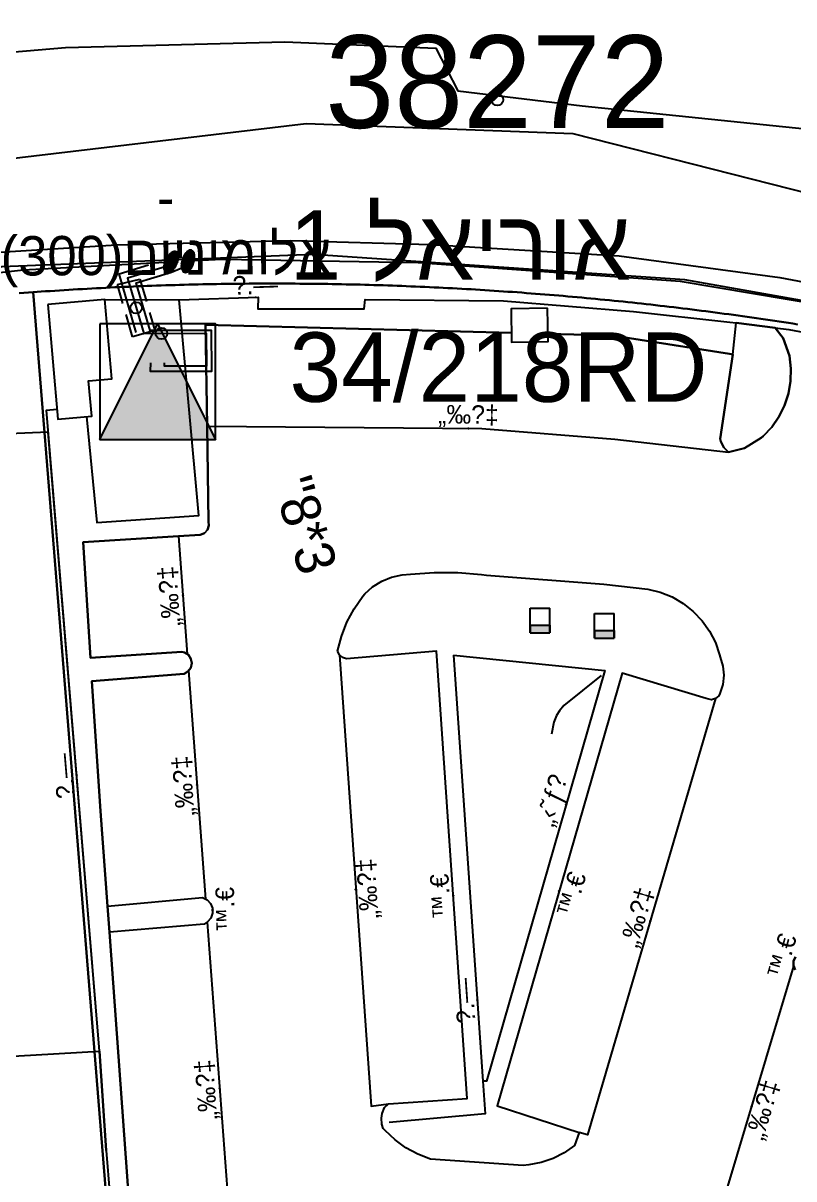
# Model space of a CAD drawing. Header units: metres. Extents: x 218299 to 220222, y 572714 to 574340.
# Drawn here: x 219373.53 to 219406.85, y 573541.39 to 573591.34 of the extents above; entities that cross this region are included whole.
import ezdxf
from ezdxf.enums import TextEntityAlignment as Align

# ---------------------------------------------------------------- set-up
doc = ezdxf.new("R2010")
doc.units = ezdxf.units.M
doc.header["$MEASUREMENT"] = 0
doc.linetypes.add('DASH15', pattern=[1.5, 1, -0.5])
for name, color, linetype in [('1601', 44, 'LANDBORDER'), ('1602', 44, 'Continuous'), ('6081', 1, 'CABLEUNDEXIST03'), ('6151', 102, 'CABLEUNDEXIST03'), ('6211', 7, 'Continuous'), ('6701', 7, 'DASH15'), ('6706', 7, 'Continuous'), ('6912', 1, 'Continuous'), ('6916', 7, 'Continuous'), ('7131', 4, 'Continuous'), ('A_POINTS', 2, 'Continuous'), ('M2207', 253, 'Continuous'), ('M2401', 7, 'Continuous'), ('M2404', 7, 'Continuous'), ('M2408', 253, 'Continuous'), ('M2412', 253, 'Continuous'), ('M2420', 253, 'Continuous'), ('M2430', 253, 'Continuous'), ('M2602', 253, 'Continuous'), ('M2605', 253, 'Continuous'), ('M2612', 253, 'Continuous'), ('M5235', 253, 'Continuous')]:
    doc.layers.add(name, color=color, linetype=linetype)
doc.styles.add('HEBTXT', font='HEBTXT')
doc.styles.add('MAVAT_HEBTXT', font='HEBTXT')
doc.linetypes.add('CABLEUNDEXIST03', pattern='A,3.5,[222,elecad.shx,S=0.01,R=0,X=0,Y=0],1.5', length=5)
doc.linetypes.add('LANDBORDER', pattern='A,6.25,[208,elecad.shx,S=0.02,R=0,X=-0.6,Y=0],12.5,[208,elecad.shx,S=0.02,R=180,X=0.6,Y=0],6.25', length=25)

# ---------------------------------------------------------------- blocks, each defined once
blk = doc.blocks.new('6912')
at = {"layer": 'A_POINTS'}
blk.add_circle((0, 0), 0.25, dxfattribs=at)
at = {"color": 0, "style": 'HEBTXT', "flags": 1}
blk.add_attdef('CODE', (-2.918, 6.399), '', height=1.7, dxfattribs=at)
at = {"color": 0, "style": 'HEBTXT'}
for tag, p in [('PATH', (0.169, 4.708)), ('HTCH', (0.169, 2.708))]:
    blk.add_attdef(tag, text='', height=1.7, dxfattribs=at).set_placement(p, align=Align.MIDDLE_CENTER)
blk = doc.blocks.new('*X33')
at = {"color": 0}
for p, q in [((-1.5, 0.06), (1.5, 0.06)), ((-1.5, 0), (1.5, 0)), ((-1.48, 0.12), (1.48, 0.12)), ((-1.45, 0.19), (1.45, 0.19)), ((-1.41, 0.25), (1.41, 0.25)), ((-1.36, 0.31), (1.36, 0.31)), ((-1.29, 0.38), (1.29, 0.38)), ((-1.21, 0.44), (1.21, 0.44)), ((-1.12, 0.5), (1.12, 0.5)), ((-0.99, 0.56), (0.99, 0.56)), ((-0.84, 0.62), (0.84, 0.62)), ((-0.61, 0.69), (0.61, 0.69)), ((-1.5, -0.06), (1.5, -0.06)), ((-1.48, -0.12), (1.48, -0.12)), ((-1.45, -0.19), (1.45, -0.19)), ((-1.41, -0.25), (1.41, -0.25)), ((-1.36, -0.31), (1.36, -0.31)), ((-1.29, -0.38), (1.29, -0.38)), ((-1.21, -0.44), (1.21, -0.44)), ((-1.12, -0.5), (1.12, -0.5)), ((-0.99, -0.56), (0.99, -0.56)), ((-0.84, -0.62), (0.84, -0.62)), ((-0.61, -0.69), (0.61, -0.69))]:
    blk.add_line(p, q, dxfattribs=at)
blk = doc.blocks.new('6706')
at = {"color": 0}
blk.add_lwpolyline([(0.5, 0, 0.174705), (0.47, 0.085, 0.104203), (0.354, 0.177, 0.064948), (0.202, 0.229, 0.051099), (0, 0.25, 0.051099), (-0.202, 0.229, 0.064948), (-0.354, 0.177, 0.104203), (-0.47, 0.085, 0.174705), (-0.5, 0, 0.174705), (-0.47, -0.085, 0.104203), (-0.354, -0.177, 0.064948), (-0.202, -0.229, 0.051099), (0, -0.25, 0.051099), (0.202, -0.229, 0.064948), (0.354, -0.177, 0.104203), (0.47, -0.085, 0.174705)], format="xyb", close=True, dxfattribs=at)
at = {"color": 0, "xscale": 0.3335, "yscale": 0.3335, "zscale": 0.3335}
blk.add_blockref('*X33', (0, 0), dxfattribs=at)
at = {"color": 0, "style": 'HEBTXT'}
for tag, p in [('MUFA_NUM', (1.76, 2.353)), ('COMMENT1', (1.76, -0.98))]:
    blk.add_attdef(tag, p, '', height=2, dxfattribs=at)
at = {"color": 0, "style": 'HEBTXT', "flags": 1}
blk.add_attdef('TYPE', (1.767, -4.279), '', height=2, dxfattribs=at)
blk = doc.blocks.new('6211')
at = {"color": 0}
blk.add_lwpolyline([(-2.5, -2.5), (0, 2.5), (2.5, -2.5)], dxfattribs=at)
blk.add_lwpolyline([(-2.5, 2.5), (-2.5, -2.5), (2.5, -2.5), (2.5, 2.5)], close=True, dxfattribs=at)
blk.add_solid([(-2.5, -2.5), (2.5, -2.5), (0, 2.5)], dxfattribs=at)
at = {"color": 0, "style": 'HEBTXT'}
for tag, p, height in [('TRN_NAME', (4.563, 3.52), 3), ('TRN_NUM', (4.563, -0.702), 3), ('POWER', (4.563, -3.519), 2), ('TYPE', (4.593, -11.253), 3)]:
    blk.add_attdef(tag, p, '', height=height, dxfattribs=at)
at = {"color": 0, "style": 'HEBTXT', "flags": 1}
blk.add_attdef('MAP_TYPE', (4.559, -7.328), '', height=3, dxfattribs=at)
blk = doc.blocks.new('1601')
at = {"layer": 'A_POINTS'}
blk.add_circle((0, 0), 0.25, dxfattribs=at)
at = {"color": 0, "style": 'HEBTXT'}
blk.add_attdef('LOT_NUM', text='', height=4, dxfattribs=at).set_placement((0, -1.217), align=Align.CENTER)
blk = doc.blocks.new('6916')
at = {"layer": 'A_POINTS'}
blk.add_circle((0, 0), 0.25, dxfattribs=at)
at = {"color": 0, "style": 'HEBTXT'}
for tag, p in [('HTCH', (0.006, 3.527)), ('PIPE', (0.049, 1.33))]:
    blk.add_attdef(tag, text='', height=1.7, dxfattribs=at).set_placement(p, align=Align.MIDDLE_CENTER)
blk = doc.blocks.new('M2404')
blk.add_circle((0, 0), 0.025)
at = {"style": 'MAVAT_HEBTXT'}
blk.add_attdef('NAME', text='', height=0.8, dxfattribs=at).set_placement((0, 1.592), align=Align.MIDDLE)
blk = doc.blocks.new('M2408')
blk.add_circle((0, 0), 0.025)
at = {"style": 'MAVAT_HEBTXT'}
blk.add_attdef('NAME', text='', height=0.8, dxfattribs=at).set_placement((0, 1.592), align=Align.MIDDLE)
blk = doc.blocks.new('M2430')
blk.add_circle((0, 0), 0.025)
at = {"style": 'MAVAT_HEBTXT'}
blk.add_attdef('NAME', text='', height=0.8, dxfattribs=at).set_placement((0, 1.25), align=Align.MIDDLE)
blk = doc.blocks.new('M2605')
blk.add_circle((0, 0), 0.025)
at = {"style": 'MAVAT_HEBTXT'}
blk.add_attdef('NAME', text='', height=0.8, dxfattribs=at).set_placement((0, 1.592), align=Align.MIDDLE)
blk = doc.blocks.new('*U89')
at = {"linetype": 'Continuous'}
for p, q in [((-0.845, 0), (-0.845, -0.663)), ((0.845, 0), (0.845, -0.663))]:
    blk.add_line(p, q, dxfattribs=at)
blk.add_solid([(-0.845, 0), (-0.845, -0.663), (0.845, -0.663)], dxfattribs=at)
at = {"linetype": 'Continuous', "extrusion": (0, 0, -1)}
blk.add_solid([(0.845, 0), (-0.845, 0), (-0.845, -0.663)], dxfattribs=at)
blk = doc.blocks.new('M5235')
for points in [[(-0.845, 1.471), (0.845, 1.471)], [(-0.845, -0.663), (-0.845, 1.471)], [(0.845, -0.663), (0.845, 1.471)], [(-0.845, 0), (0.845, 0)], [(-0.845, -0.663), (0.845, -0.663)]]:
    blk.add_lwpolyline(points)
at = {"linetype": 'Continuous'}
blk.add_blockref('*U89', (0, 0), dxfattribs=at)
at = {"style": 'MAVAT_HEBTXT', "flags": 1}
for tag, p in [('MARK', (0, 2.721)), ('HEIGHT', (0, -1.915)), ('NAME', (0, -4.483))]:
    blk.add_attdef(tag, text='', height=0.8, dxfattribs=at).set_placement(p, align=Align.MIDDLE)
blk = doc.blocks.new('111')
at = {"layer": 'M2207'}
for points in [[(219374.599, 573579.18, 584.055), (219375.031, 573574.222, 584.055), (219376.499, 573574.35, 584.055), (219376.365, 573575.886, 584.055), (219377.362, 573575.973, 584.055), (219377.064, 573579.395, 584.055), (219377.064, 573579.395, 584.055), (219374.599, 573579.18, 584.055)], [(219396.205, 573579.017, 585.48), (219394.632, 573578.998, 585.48), (219394.649, 573577.556, 584.805), (219396.222, 573577.574, 584.805), (219396.205, 573579.017, 585.48)]]:
    blk.add_polyline3d(points, close=True, dxfattribs=at)
at = {"layer": 'M2401'}
for points in [[(219350.563, 573587.035, 584.837), (219354.54, 573587.623, 584.837), (219367.814, 573589.647, 584.837), (219372.998, 573590.085, 584.837), (219375.371, 573590.285, 584.837), (219384.85, 573590.525, 584.837), (219391.374, 573590.264, 584.837), (219392.324, 573588.412, 584.837), (219397.703, 573587.759, 584.837), (219407.337, 573586.772, 584.837), (219409.567, 573588.292, 584.837), (219414.898, 573587.638, 584.837), (219421.71, 573586.022, 584.837), (219431.761, 573583.247, 584.837), (219438.29, 573581.361, 584.837), (219448.295, 573578.524, 584.837), (219454.408, 573576.694, 584.837)], [(219338.262, 573574.34, 577.894), (219345.428, 573576.651, 577.894), (219352.117, 573578.333, 577.894), (219358.362, 573579.581, 577.894), (219363.575, 573580.463, 577.894), (219370.903, 573581.339, 577.894), (219377.567, 573581.759, 577.894), (219385.074, 573581.941, 577.894), (219391.14, 573581.77, 577.894), (219399.293, 573581.277, 577.894), (219406.24, 573580.341, 577.894), (219414.836, 573578.719, 577.894), (219422.872, 573576.804, 577.894), (219432.079, 573574.154, 577.894), (219440.964, 573571.648, 577.894), (219452.166, 573568.296, 577.894)], [(219378.288, 573537.92, 581.099), (219377.261, 573552.052, 581.099), (219377.18, 573553.168, 581.099), (219376.881, 573557.285, 581.099), (219376.499, 573562.893, 581.099), (219380.491, 573563.22, 581.099), (219380.66, 573563.321, 581.099), (219380.777, 573563.481, 581.099), (219380.821, 573563.673, 581.099), (219380.786, 573563.867, 581.099), (219380.677, 573564.032, 581.099), (219380.513, 573564.14, 581.099), (219380.393, 573564.172, 581.099), (219376.446, 573563.909, 581.099), (219376.122, 573568.904, 581.099), (219380.25, 573569.164, 581.099), (219381.192, 573569.223, 581.099), (219381.367, 573569.3, 581.099), (219381.496, 573569.441, 581.099), (219381.556, 573569.622, 581.099), (219381.544, 573569.793, 581.099), (219381.482, 573573.924, 581.099), (219381.416, 573578.304, 581.099), (219394.644, 573577.958, 581.099)], [(219396.217, 573577.917, 582.488), (219399.003, 573577.845, 582.488), (219404.064, 573577.047, 582.488), (219404.209, 573577.018, 582.488), (219403.656, 573573.379, 582.488), (219403.691, 573573.255, 582.488), (219403.824, 573573.003, 582.488), (219404.021, 573572.797, 582.488), (219404.718, 573572.963, 582.488), (219405.44, 573573.414, 582.488), (219405.519, 573573.486, 582.488), (219405.889, 573573.883, 582.488), (219406.199, 573574.33, 582.488), (219406.441, 573574.818, 582.488), (219406.61, 573575.335, 582.488), (219406.703, 573575.871, 582.488), (219406.717, 573576.415, 582.488), (219406.653, 573576.954, 582.488), (219406.39, 573577.73, 582.488), (219406.036, 573578.177, 582.488), (219404.354, 573578.39, 582.488)], [(219387.127, 573564.195, 582.073), (219387.291, 573564.834, 582.073), (219387.53, 573565.449, 582.073), (219387.842, 573566.031, 582.073), (219388.223, 573566.572, 582.073), (219388.3, 573566.667, 582.073), (219388.642, 573566.977, 582.073), (219389.033, 573567.224, 582.073), (219389.46, 573567.401, 582.073), (219389.912, 573567.501, 582.073), (219390.279, 573567.525, 582.073), (219391.301, 573567.595, 582.073), (219392.327, 573567.589, 582.073), (219393.35, 573567.506, 582.073), (219393.558, 573567.48, 582.073), (219398.637, 573567.09, 582.073), (219400.535, 573566.88, 582.073), (219401.073, 573566.747, 582.073), (219401.587, 573566.538, 582.073), (219402.067, 573566.259, 582.073), (219402.502, 573565.914, 582.073), (219402.885, 573565.512, 582.073), (219403.206, 573565.059, 582.073), (219403.459, 573564.567, 582.073), (219403.639, 573564.044, 582.073), (219403.666, 573563.939, 582.073), (219403.78, 573563.554, 582.073), (219403.817, 573563.154, 582.073), (219403.773, 573562.755, 582.073), (219403.651, 573562.373, 582.073), (219403.598, 573562.26, 582.073), (219403.461, 573562.144, 582.073), (219403.288, 573562.098, 582.073), (219403.112, 573562.13, 582.073), (219403.064, 573562.155, 582.073), (219399.42, 573563.249, 582.073), (219394.017, 573544.545, 582.073), (219397.564, 573543.395, 582.073), (219397.367, 573542.831, 582.073), (219396.926, 573542.515, 582.073), (219396.443, 573542.266, 582.073), (219395.929, 573542.09, 582.073), (219395.395, 573541.99, 582.073), (219395.147, 573541.97, 582.073), (219391.145, 573542.242, 582.073), (219390.598, 573542.45, 582.073), (219390.082, 573542.729, 582.073), (219389.608, 573543.075, 582.073), (219389.184, 573543.481, 582.073), (219389.103, 573543.572, 582.073), (219389.045, 573543.757, 582.073), (219389.023, 573544.016, 582.073), (219389.057, 573544.218, 582.073), (219389.147, 573544.474, 582.073), (219389.333, 573544.629, 582.073), (219392.728, 573544.868, 582.073), (219391.399, 573564.199, 582.073), (219387.513, 573563.87, 582.073), (219387.339, 573563.916, 582.073), (219387.202, 573564.032, 582.073), (219387.127, 573564.195, 582.073)], [(219406.908, 573550.421, 582.624), (219406.831, 573550.604, 582.624), (219406.833, 573550.803, 582.624), (219406.912, 573550.985, 582.624)], [(219377.18, 573553.168, 581.715), (219381.285, 573553.546, 581.715), (219381.482, 573553.45, 581.715), (219381.632, 573553.29, 581.715), (219381.716, 573553.087, 581.715), (219381.721, 573552.868, 581.715), (219381.649, 573552.661, 581.715), (219381.508, 573552.493, 581.715), (219381.352, 573552.401, 581.715), (219377.261, 573552.052, 581.715)]]:
    blk.add_polyline3d(points, dxfattribs=at)
at = {"layer": 'M2404'}
for points in [[(219350.563, 573587.035, 584.613), (219354.54, 573587.623, 584.613), (219367.814, 573589.647, 584.613), (219372.998, 573590.085, 584.613), (219375.371, 573590.285, 584.613), (219384.85, 573590.525, 584.613), (219391.374, 573590.264, 584.613), (219392.324, 573588.412, 584.613), (219397.703, 573587.759, 584.613), (219407.337, 573586.772, 584.613), (219409.567, 573588.292, 584.613), (219414.898, 573587.638, 584.613), (219421.71, 573586.022, 584.613), (219431.761, 573583.247, 584.613), (219438.29, 573581.361, 584.613), (219448.295, 573578.524, 584.613), (219454.408, 573576.694, 584.613)], [(219338.262, 573574.34, 577.894), (219345.428, 573576.651, 577.894), (219352.117, 573578.333, 577.894), (219358.362, 573579.581, 577.894), (219363.575, 573580.463, 577.894), (219370.903, 573581.339, 577.894), (219377.567, 573581.759, 577.894), (219385.074, 573581.941, 577.894), (219391.14, 573581.77, 577.894), (219399.293, 573581.277, 577.894), (219406.24, 573580.341, 577.894), (219414.836, 573578.719, 577.894), (219422.872, 573576.804, 577.894), (219432.079, 573574.154, 577.894), (219440.964, 573571.648, 577.894), (219452.166, 573568.296, 577.894)], [(219394.644, 573577.958, 581.099), (219381.416, 573578.304, 581.099), (219381.482, 573573.924, 581.099), (219381.544, 573569.793, 581.099), (219381.556, 573569.622, 581.099), (219381.496, 573569.441, 581.099), (219381.367, 573569.3, 581.099), (219381.192, 573569.223, 581.099), (219380.25, 573569.164, 581.099), (219376.122, 573568.904, 581.099), (219376.446, 573563.909, 581.099), (219380.393, 573564.172, 581.099), (219380.513, 573564.14, 581.099), (219380.677, 573564.032, 581.099), (219380.786, 573563.867, 581.099), (219380.821, 573563.673, 581.099), (219380.777, 573563.481, 581.099), (219380.66, 573563.321, 581.099), (219380.491, 573563.22, 581.099), (219376.499, 573562.893, 581.099), (219376.881, 573557.285, 581.099), (219377.18, 573553.168, 581.099), (219377.261, 573552.052, 581.099), (219378.288, 573537.92, 581.099)], [(219404.354, 573578.39, 582.421), (219406.036, 573578.177, 582.421), (219406.39, 573577.73, 582.421), (219406.653, 573576.954, 582.421), (219406.717, 573576.415, 582.421), (219406.703, 573575.871, 582.421), (219406.61, 573575.335, 582.421), (219406.441, 573574.818, 582.421), (219406.199, 573574.33, 582.421), (219405.889, 573573.883, 582.421), (219405.519, 573573.486, 582.421), (219405.44, 573573.414, 582.421), (219404.718, 573572.963, 582.421), (219404.021, 573572.797, 582.421), (219403.824, 573573.003, 582.421), (219403.691, 573573.255, 582.421), (219403.656, 573573.379, 582.421), (219404.209, 573577.018, 582.421), (219404.064, 573577.047, 582.421), (219399.003, 573577.845, 582.421), (219396.217, 573577.917, 582.421)], [(219387.127, 573564.195, 582.073), (219387.291, 573564.834, 582.073), (219387.53, 573565.449, 582.073), (219387.842, 573566.031, 582.073), (219388.223, 573566.572, 582.073), (219388.3, 573566.667, 582.073), (219388.642, 573566.977, 582.073), (219389.033, 573567.224, 582.073), (219389.46, 573567.401, 582.073), (219389.912, 573567.501, 582.073), (219390.279, 573567.525, 582.073), (219391.301, 573567.595, 582.073), (219392.327, 573567.589, 582.073), (219393.35, 573567.506, 582.073), (219393.558, 573567.48, 582.073), (219398.637, 573567.09, 582.073), (219400.535, 573566.88, 582.073), (219401.073, 573566.747, 582.073), (219401.587, 573566.538, 582.073), (219402.067, 573566.259, 582.073), (219402.502, 573565.914, 582.073), (219402.885, 573565.512, 582.073), (219403.206, 573565.059, 582.073), (219403.459, 573564.567, 582.073), (219403.639, 573564.044, 582.073), (219403.666, 573563.939, 582.073), (219403.78, 573563.554, 582.073), (219403.817, 573563.154, 582.073), (219403.773, 573562.755, 582.073), (219403.651, 573562.373, 582.073), (219403.598, 573562.26, 582.073), (219403.461, 573562.144, 582.073), (219403.288, 573562.098, 582.073), (219403.112, 573562.13, 582.073), (219403.064, 573562.155, 582.073), (219399.42, 573563.249, 582.073), (219394.017, 573544.545, 582.073), (219397.564, 573543.395, 582.073), (219397.367, 573542.831, 582.073), (219396.926, 573542.515, 582.073), (219396.443, 573542.266, 582.073), (219395.929, 573542.09, 582.073), (219395.395, 573541.99, 582.073), (219395.147, 573541.97, 582.073), (219391.145, 573542.242, 582.073), (219390.598, 573542.45, 582.073), (219390.082, 573542.729, 582.073), (219389.608, 573543.075, 582.073), (219389.184, 573543.481, 582.073), (219389.103, 573543.572, 582.073), (219389.045, 573543.757, 582.073), (219389.023, 573544.016, 582.073), (219389.057, 573544.218, 582.073), (219389.147, 573544.474, 582.073), (219389.333, 573544.629, 582.073), (219392.728, 573544.868, 582.073), (219391.399, 573564.199, 582.073), (219387.513, 573563.87, 582.073), (219387.339, 573563.916, 582.073), (219387.202, 573564.032, 582.073), (219387.127, 573564.195, 582.073)], [(219406.912, 573550.985, 582.677), (219406.833, 573550.803, 582.677), (219406.831, 573550.604, 582.677), (219406.908, 573550.421, 582.677)], [(219377.18, 573553.168, 581.715), (219381.285, 573553.546, 581.715), (219381.482, 573553.45, 581.715), (219381.632, 573553.29, 581.715), (219381.716, 573553.087, 581.715), (219381.721, 573552.868, 581.715), (219381.649, 573552.661, 581.715), (219381.508, 573552.493, 581.715), (219381.352, 573552.401, 581.715), (219377.261, 573552.052, 581.715)]]:
    blk.add_polyline3d(points, dxfattribs=at)
at = {"layer": 'M2408'}
for points in [[(219377.064, 573579.395, 580.892), (219380.285, 573579.377, 580.892)], [(219404.209, 573577.018, 582.82), (219404.354, 573578.39, 582.82)], [(219406.036, 573578.177, 582.488), (219406.635, 573578.101, 582.488)], [(219392.13, 573564.029, 582.41), (219398.671, 573563.356, 582.41), (219393.559, 573545.617, 582.41), (219393.411, 573545.604, 582.41)]]:
    blk.add_polyline3d(points, dxfattribs=at)
at = {"layer": 'M2412'}
for points in [[(219376.837, 573546.907, 576.692), (219376.837, 573546.907, 576.692), (219374.615, 573573.655, 580.742), (219369.208, 573573.427, 580.742), (219371.346, 573546.595, 576.692)], [(219376.837, 573546.907, 576.692), (219377.117, 573542.612, 576.042), (219377.601, 573536.825, 574.532), (219372.205, 573536.306, 574.532), (219371.346, 573546.595, 576.692)]]:
    blk.add_polyline3d(points, close=True, dxfattribs=at)
at = {"layer": 'M2420'}
blk.add_lwpolyline([(219256.282, 573513.496), (219264.741, 573523.605), (219278.592, 573542.69), (219304.626, 573564.537), (219307.303, 573565.788), (219310.365, 573566.926), (219340.344, 573578.732), (219372.543, 573585.435), (219385.773, 573586.995), (219397.288, 573586.576), (219420.416, 573580.689), (219424.135, 573580.21), (219472.141, 573566.566)], dxfattribs=at)
at = {"layer": 'M2420', "linetype": 'Continuous', "lineweight": -3}
blk.add_lwpolyline([(219256.282, 573513.496), (219264.741, 573523.605), (219278.592, 573542.69), (219304.626, 573564.537), (219307.303, 573565.788), (219310.365, 573566.926), (219340.344, 573578.732), (219372.543, 573585.435), (219385.773, 573586.995), (219397.288, 573586.576), (219420.416, 573580.689), (219424.135, 573580.21), (219472.141, 573566.566)], dxfattribs=at)
at = {"layer": 'M2430'}
for points in [[(219381.482, 573573.924, 582.288), (219393.366, 573573.818, 582.513), (219399.112, 573573.358, 582.738), (219404.021, 573572.797, 582.738), (219404.021, 573572.797, 582.738)], [(219380.25, 573569.164, 582.138), (219380.631, 573564.063, 581.948)], [(219387.202, 573564.032, 581.988), (219388.572, 573544.525, 581.313), (219389.333, 573544.629, 581.313)], [(219380.683, 573563.353, 581.922), (219381.42, 573553.48, 581.555)], [(219403.461, 573562.144, 582.513), (219397.922, 573543.288, 581.838), (219397.564, 573543.395, 581.838)], [(219381.494, 573552.485, 581.518), (219382.568, 573538.083, 580.983)], [(219406.838, 573550.587, 582.154), (219403.2, 573538.461, 581.773)]]:
    blk.add_polyline3d(points, dxfattribs=at)
at = {"layer": 'M2602'}
blk.add_polyline3d([(219398.517, 573563.139, 582.765), (219396.912, 573561.852, 582.675), (219396.714, 573561.623, 582.675), (219396.586, 573561.414, 582.675), (219396.467, 573561.12, 582.675), (219396.377, 573560.615, 582.675)], dxfattribs=at)
at = {"layer": 'M2605'}
for points in [[(219376.28, 573574.331, 582.231), (219376.72, 573569.753, 582.231), (219381.123, 573570.065, 582.287), (219380.285, 573579.377, 582.587), (219380.285, 573579.377, 582.587), (219383.697, 573579.491, 582.587), (219383.683, 573578.994, 582.587), (219388.277, 573578.997, 582.587), (219388.325, 573579.389, 582.587), (219394.295, 573579.332, 582.737), (219399.923, 573578.871, 582.737), (219404.078, 573578.42, 582.737), (219404.354, 573578.39, 582.737), (219404.354, 573578.39, 582.737)], [(219377.117, 573542.612, 581.012), (219376.837, 573546.907, 581.173), (219374.538, 573574.607, 582.212), (219374.993, 573574.651, 582.217)], [(219392.13, 573564.029, 582.41), (219393.411, 573545.604, 581.853), (219393.509, 573544.196, 581.81), (219389.359, 573543.824, 581.36)], [(219377.117, 573542.612, 581.012), (219377.117, 573542.612, 581.012), (219377.601, 573536.825, 581.012), (219377.601, 573536.825, 581.012), (219377.601, 573536.825, 581.012), (219377.619, 573536.826, 581.012), (219384.641, 573537.223, 581.012)]]:
    blk.add_polyline3d(points, dxfattribs=at)
at = {"layer": 'M2612'}
blk.add_polyline3d([(219406.635, 573578.101, 583.86), (219406.635, 573578.101, 583.86), (219416.167, 573576.306, 584.235), (219416.167, 573576.306, 584.235)], dxfattribs=at)
at = {"layer": 'M2404'}
ref = blk.add_blockref('M2404', (219392.126, 573553.626), dxfattribs=dict(at, xscale=0.5, yscale=0.5, zscale=0.5))
ref.add_attrib('NAME', '™.€', dxfattribs={"layer": '0', "height": 0.8, "rotation": 93.9325, "style": 'MAVAT_HEBTXT'}).set_placement((219391.577, 573553.589), align=Align.MIDDLE)
ref = blk.add_blockref('M2404', (219396.698, 573553.825), dxfattribs=dict(at, xscale=0.5, yscale=0.5, zscale=0.5, rotation=7.145697433669678))
ref.add_attrib('NAME', '™.€', dxfattribs={"layer": '0', "height": 0.8, "rotation": 73.7209, "style": 'MAVAT_HEBTXT'}).set_placement((219397.226, 573553.671), align=Align.MIDDLE)
ref = blk.add_blockref('M2404', (219381.718, 573553.005), dxfattribs=dict(at, xscale=0.5, yscale=0.5, zscale=0.5))
ref.add_attrib('NAME', '™.€', dxfattribs={"layer": '0', "height": 0.8, "rotation": 91.5475, "style": 'MAVAT_HEBTXT'}).set_placement((219382.268, 573553.02), align=Align.MIDDLE)
ref = blk.add_blockref('M2404', (219406.851, 573550.846), dxfattribs=dict(at, xscale=0.5, yscale=0.5, zscale=0.5, rotation=7.145697433669678))
ref.add_attrib('NAME', '™.€', dxfattribs={"layer": '0', "height": 0.8, "rotation": 73.7209, "style": 'MAVAT_HEBTXT'}).set_placement((219406.323, 573551), align=Align.MIDDLE)
at = {"layer": 'M2408'}
ref = blk.add_blockref('M2408', (219397.005, 573557.574), dxfattribs=dict(at, xscale=0.5, yscale=0.5, zscale=0.5))
ref.add_attrib('NAME', '„‹˜ƒ\x8e', dxfattribs={"layer": '0', "height": 0.8, "rotation": 73.9246, "style": 'MAVAT_HEBTXT'}).set_placement((219396.477, 573557.727), align=Align.MIDDLE)
at = {"layer": 'M2430'}
ref = blk.add_blockref('M2430', (219392.778, 573573.823), dxfattribs=dict(at, xscale=0.5, yscale=0.5, zscale=0.5))
ref.add_attrib('NAME', '„‰\x90‡', dxfattribs={"layer": '0', "height": 0.8, "rotation": 359.489, "style": 'MAVAT_HEBTXT'}).set_placement((219392.783, 573574.373), align=Align.MIDDLE)
ref = blk.add_blockref('M2430', (219380.44, 573566.613), dxfattribs=dict(at, xscale=0.5, yscale=0.5, zscale=0.5))
ref.add_attrib('NAME', '„‰\x90‡', dxfattribs={"layer": '0', "height": 0.8, "rotation": 94.2658, "style": 'MAVAT_HEBTXT'}).set_placement((219379.892, 573566.572), align=Align.MIDDLE)
ref = blk.add_blockref('M2430', (219381.052, 573558.416), dxfattribs=dict(at, xscale=0.5, yscale=0.5, zscale=0.5))
ref.add_attrib('NAME', '„‰\x90‡', dxfattribs={"layer": '0', "height": 0.8, "rotation": 94.2658, "style": 'MAVAT_HEBTXT'}).set_placement((219380.503, 573558.375), align=Align.MIDDLE)
ref = blk.add_blockref('M2430', (219387.914, 573553.895), dxfattribs=dict(at, xscale=0.5, yscale=0.5, zscale=0.5))
ref.add_attrib('NAME', '„‰\x90‡', dxfattribs={"layer": '0', "height": 0.8, "rotation": 94.0163, "style": 'MAVAT_HEBTXT'}).set_placement((219388.462, 573553.934), align=Align.MIDDLE)
ref = blk.add_blockref('M2430', (219400.639, 573552.536), dxfattribs=dict(at, xscale=0.5, yscale=0.5, zscale=0.5))
ref.add_attrib('NAME', '„‰\x90‡', dxfattribs={"layer": '0', "height": 0.8, "rotation": 73.6292, "style": 'MAVAT_HEBTXT'}).set_placement((219400.111, 573552.691), align=Align.MIDDLE)
ref = blk.add_blockref('M2430', (219382.031, 573545.284), dxfattribs=dict(at, xscale=0.5, yscale=0.5, zscale=0.5))
ref.add_attrib('NAME', '„‰\x90‡', dxfattribs={"layer": '0', "height": 0.8, "rotation": 94.2658, "style": 'MAVAT_HEBTXT'}).set_placement((219381.483, 573545.243), align=Align.MIDDLE)
ref = blk.add_blockref('M2430', (219405.019, 573544.524), dxfattribs=dict(at, xscale=0.5, yscale=0.5, zscale=0.5))
ref.add_attrib('NAME', '„‰\x90‡', dxfattribs={"layer": '0', "height": 0.8, "rotation": 73.297, "style": 'MAVAT_HEBTXT'}).set_placement((219405.546, 573544.366), align=Align.MIDDLE)
at = {"layer": 'M2605'}
ref = blk.add_blockref('M2605', (219383.587, 573579.487), dxfattribs=dict(at, xscale=0.5, yscale=0.5, zscale=0.5))
ref.add_attrib('NAME', '\x9a.—', dxfattribs={"layer": '0', "height": 0.8, "rotation": 1.9108, "style": 'MAVAT_HEBTXT'}).set_placement((219383.569, 573580.037), align=Align.MIDDLE)
ref = blk.add_blockref('M2605', (219375.847, 573558.84), dxfattribs=dict(at, xscale=0.5, yscale=0.5, zscale=0.5))
ref.add_attrib('NAME', '\x9a.—', dxfattribs={"layer": '0', "height": 0.8, "rotation": 94.7445, "style": 'MAVAT_HEBTXT'}).set_placement((219375.299, 573558.795), align=Align.MIDDLE)
ref = blk.add_blockref('M2605', (219393.167, 573549.116), dxfattribs=dict(at, xscale=0.5, yscale=0.5, zscale=0.5))
ref.add_attrib('NAME', '\x9a.—', dxfattribs={"layer": '0', "height": 0.8, "rotation": 93.9785, "style": 'MAVAT_HEBTXT'}).set_placement((219392.618, 573549.078), align=Align.MIDDLE)
at = {"layer": 'M5235', "xscale": 0.5, "yscale": 0.5, "zscale": 0.5}
for p in [(219395.874, 573565.314, 582.599), (219398.653, 573565.092, 582.674)]:
    blk.add_blockref('M5235', p, dxfattribs=at)

msp = doc.modelspace()

# ---------------------------------------------------------------- linework, layer by layer
at = {"layer": '1602'}
for points in [[(219407.0072, 573578.3203), (219406.8096, 573578.3511), (219406.6119, 573578.3817), (219406.4142, 573578.412), (219406.2165, 573578.4421), (219406.0187, 573578.4718), (219405.8209, 573578.5013), (219405.6231, 573578.5306), (219405.4252, 573578.5595), (219405.2272, 573578.5882), (219405.0293, 573578.6166), (219404.8312, 573578.6447), (219404.6332, 573578.6726), (219404.4351, 573578.7002), (219404.237, 573578.7275), (219404.0388, 573578.7546), (219403.8406, 573578.7814), (219403.6424, 573578.8079), (219403.4441, 573578.8341), (219403.2458, 573578.8601), (219403.0475, 573578.8858), (219402.8491, 573578.9112), (219402.6507, 573578.9364), (219402.4522, 573578.9613), (219402.2538, 573578.9859), (219402.0552, 573579.0102), (219401.8567, 573579.0343), (219401.6581, 573579.0581), (219401.4595, 573579.0816), (219401.2609, 573579.1049), (219401.0622, 573579.1279), (219400.8635, 573579.1506), (219400.6647, 573579.173), (219400.466, 573579.1952), (219400.2672, 573579.2171), (219400.0683, 573579.2387), (219399.8695, 573579.26), (219399.6706, 573579.2811), (219399.4717, 573579.3019), (219399.2727, 573579.3224), (219399.0738, 573579.3427), (219398.8748, 573579.3627), (219398.6757, 573579.3824), (219398.4767, 573579.4018), (219398.2776, 573579.421), (219398.0785, 573579.4399), (219397.8794, 573579.4585), (219397.6802, 573579.4768), (219397.481, 573579.4949), (219397.2818, 573579.5127), (219397.0826, 573579.5302), (219396.8833, 573579.5475), (219396.6841, 573579.5645), (219396.4848, 573579.5812), (219396.2854, 573579.5976), (219396.0861, 573579.6138), (219395.8867, 573579.6297), (219395.6873, 573579.6453), (219395.4879, 573579.6606), (219395.2885, 573579.6757), (219395.0891, 573579.6905), (219394.8896, 573579.705), (219394.6901, 573579.7193), (219394.4906, 573579.7333), (219394.291, 573579.747), (219394.0915, 573579.7604), (219393.8919, 573579.7736), (219393.6923, 573579.7864), (219393.4927, 573579.7991), (219393.2931, 573579.8114), (219393.0935, 573579.8235), (219392.8938, 573579.8352), (219392.6942, 573579.8468), (219392.4945, 573579.858), (219392.2948, 573579.869), (219392.0951, 573579.8797), (219391.8953, 573579.8901), (219391.6956, 573579.9003), (219391.4958, 573579.9101), (219391.2961, 573579.9197), (219391.0963, 573579.9291), (219390.8965, 573579.9381), (219390.6967, 573579.9469), (219390.4969, 573579.9554), (219390.297, 573579.9636), (219390.0972, 573579.9716), (219389.8974, 573579.9793), (219389.6975, 573579.9867), (219389.4976, 573579.9938), (219389.2977, 573580.0007), (219389.0978, 573580.0073), (219388.8979, 573580.0136), (219388.698, 573580.0196), (219388.4981, 573580.0254), (219388.2982, 573580.0309), (219388.0983, 573580.0361), (219387.8983, 573580.0411), (219387.6984, 573580.0458), (219387.4984, 573580.0502), (219387.2985, 573580.0543), (219387.0985, 573580.0581), (219386.8985, 573580.0617), (219386.6986, 573580.065), (219386.4986, 573580.0681), (219386.2986, 573580.0708), (219386.0986, 573580.0733), (219385.8986, 573580.0755), (219385.6986, 573580.0774), (219385.4986, 573580.0791), (219385.2987, 573580.0805), (219385.0987, 573580.0816), (219384.8987, 573580.0824), (219384.6987, 573580.083), (219384.4987, 573580.0833), (219384.2987, 573580.0833), (219384.0987, 573580.083), (219383.8987, 573580.0825), (219383.6987, 573580.0817), (219383.4987, 573580.0806), (219383.2987, 573580.0793), (219383.0987, 573580.0777), (219382.8987, 573580.0758), (219382.6987, 573580.0736), (219382.4987, 573580.0711), (219382.2987, 573580.0684), (219382.0988, 573580.0654), (219381.8988, 573580.0621), (219381.6988, 573580.0586), (219381.4988, 573580.0548), (219381.2989, 573580.0507), (219381.0989, 573580.0463), (219380.899, 573580.0417), (219380.6991, 573580.0368), (219380.4991, 573580.0316), (219380.2992, 573580.0261), (219380.0993, 573580.0204), (219379.8994, 573580.0144), (219379.6995, 573580.0081), (219379.4996, 573580.0015), (219379.2997, 573579.9947), (219379.0998, 573579.9876), (219378.9, 573579.9802), (219378.7001, 573579.9726), (219378.5003, 573579.9646), (219378.3004, 573579.9564), (219378.1006, 573579.948), (219377.9008, 573579.9392), (219377.701, 573579.9302), (219377.5012, 573579.9209), (219377.3014, 573579.9113), (219377.1017, 573579.9015), (219376.9019, 573579.8914), (219376.7022, 573579.881), (219376.5025, 573579.8703), (219376.3028, 573579.8594), (219376.1031, 573579.8482), (219375.9034, 573579.8367), (219375.7038, 573579.8249), (219375.5041, 573579.8129), (219375.3045, 573579.8006), (219375.1049, 573579.788), (219374.9053, 573579.7752), (219374.7058, 573579.762), (219374.5062, 573579.7486), (219374.3067, 573579.735), (219373.966, 573579.711), (219373.7665, 573579.6966), (219373.5671, 573579.6818), (219373.3676, 573579.6669)], [(219377.435, 573536.716), (219373.966, 573579.711), (219374.3067, 573579.735), (219374.5062, 573579.7486), (219374.7058, 573579.762), (219374.9053, 573579.7752), (219375.1049, 573579.788), (219375.3045, 573579.8006), (219375.5041, 573579.8129), (219375.7038, 573579.8249), (219375.9034, 573579.8367), (219376.1031, 573579.8482), (219376.3028, 573579.8594), (219376.5025, 573579.8703), (219376.7022, 573579.881), (219376.9019, 573579.8914), (219377.1017, 573579.9015), (219377.3014, 573579.9113), (219377.5012, 573579.9209), (219377.701, 573579.9302), (219377.9008, 573579.9392), (219378.1006, 573579.948), (219378.3004, 573579.9564), (219378.5003, 573579.9646), (219378.7001, 573579.9726), (219378.9, 573579.9802), (219379.0998, 573579.9876), (219379.2997, 573579.9947), (219379.4996, 573580.0015), (219379.6995, 573580.0081), (219379.8994, 573580.0144), (219380.0993, 573580.0204), (219380.2992, 573580.0261), (219380.4991, 573580.0316), (219380.6991, 573580.0368), (219380.899, 573580.0417), (219381.0989, 573580.0463), (219381.2989, 573580.0507), (219381.4988, 573580.0548), (219381.6988, 573580.0586), (219381.8988, 573580.0621), (219382.0988, 573580.0654), (219382.2987, 573580.0684), (219382.4987, 573580.0711), (219382.6987, 573580.0736), (219382.8987, 573580.0758), (219383.0987, 573580.0777), (219383.2987, 573580.0793), (219383.4987, 573580.0806), (219383.6987, 573580.0817), (219383.8987, 573580.0825), (219384.0987, 573580.083), (219384.2987, 573580.0833), (219384.4987, 573580.0833), (219384.6987, 573580.083), (219384.8987, 573580.0824), (219385.0987, 573580.0816), (219385.2987, 573580.0805), (219385.4986, 573580.0791), (219385.6986, 573580.0774), (219385.8986, 573580.0755), (219386.0986, 573580.0733), (219386.2986, 573580.0708), (219386.4986, 573580.0681), (219386.6986, 573580.065), (219386.8985, 573580.0617), (219387.0985, 573580.0581), (219387.2985, 573580.0543), (219387.4984, 573580.0502), (219387.6984, 573580.0458), (219387.8983, 573580.0411), (219388.0983, 573580.0361), (219388.2982, 573580.0309), (219388.4981, 573580.0254), (219388.698, 573580.0196), (219388.8979, 573580.0136), (219389.0978, 573580.0073), (219389.2977, 573580.0007), (219389.4976, 573579.9938), (219389.6975, 573579.9867), (219389.8974, 573579.9793), (219390.0972, 573579.9716), (219390.297, 573579.9636), (219390.4969, 573579.9554), (219390.6967, 573579.9469), (219390.8965, 573579.9381), (219391.0963, 573579.9291), (219391.2961, 573579.9197), (219391.4958, 573579.9101), (219391.6956, 573579.9003), (219391.8953, 573579.8901), (219392.0951, 573579.8797), (219392.2948, 573579.869), (219392.4945, 573579.858), (219392.6942, 573579.8468), (219392.8938, 573579.8352), (219393.0935, 573579.8235), (219393.2931, 573579.8114), (219393.4927, 573579.7991), (219393.6923, 573579.7864), (219393.8919, 573579.7736), (219394.0915, 573579.7604), (219394.291, 573579.747), (219394.4906, 573579.7333), (219394.6901, 573579.7193), (219394.8896, 573579.705), (219395.0891, 573579.6905), (219395.2885, 573579.6757), (219395.4879, 573579.6606), (219395.6873, 573579.6453), (219395.8867, 573579.6297), (219396.0861, 573579.6138), (219396.2854, 573579.5976), (219396.4848, 573579.5812), (219396.6841, 573579.5645), (219396.8833, 573579.5475), (219397.0826, 573579.5302), (219397.2818, 573579.5127), (219397.481, 573579.4949), (219397.6802, 573579.4768), (219397.8794, 573579.4585), (219398.0785, 573579.4399), (219398.2776, 573579.421), (219398.4767, 573579.4018), (219398.6757, 573579.3824), (219398.8748, 573579.3627), (219399.0738, 573579.3427), (219399.2727, 573579.3224), (219399.4717, 573579.3019), (219399.6706, 573579.2811), (219399.8695, 573579.26), (219400.0683, 573579.2387), (219400.2672, 573579.2171), (219400.466, 573579.1952), (219400.6647, 573579.173), (219400.8635, 573579.1506), (219401.0622, 573579.1279), (219401.2609, 573579.1049), (219401.4595, 573579.0816), (219401.6581, 573579.0581), (219401.8567, 573579.0343), (219402.0552, 573579.0102), (219402.2538, 573578.9859), (219402.4522, 573578.9613), (219402.6507, 573578.9364), (219402.8491, 573578.9112), (219403.0475, 573578.8858), (219403.2458, 573578.8601), (219403.4441, 573578.8341), (219403.6424, 573578.8079), (219403.8406, 573578.7814), (219404.0388, 573578.7546), (219404.237, 573578.7275), (219404.4351, 573578.7002), (219404.6332, 573578.6726), (219404.8312, 573578.6447), (219405.0293, 573578.6166), (219405.2272, 573578.5882), (219405.4252, 573578.5595), (219405.6231, 573578.5306), (219405.8209, 573578.5013), (219406.0187, 573578.4718), (219406.2165, 573578.4421), (219406.4142, 573578.412), (219406.6119, 573578.3817), (219406.8096, 573578.3511), (219407.0072, 573578.3203)], [(219373.3676, 573579.6669), (219373.5671, 573579.6818), (219373.7665, 573579.6966), (219373.966, 573579.711), (219377.435, 573536.716)]]:
    msp.add_lwpolyline(points, dxfattribs=at)
at = {"layer": '6081'}
for points in [[(219379.9335, 573581.0101), (219373.55, 573580.66), (219369.54, 573580.22), (219369.55, 573580.54), (219369.36, 573590.67), (219370.03, 573591.88), (219370.96, 573592.9), (219371.45, 573593.42), (219372, 573593.93), (219375.23, 573594.2), (219376.25, 573594.39), (219376.39, 573595.3), (219380.3036, 573596.2121)], [(219379.9335, 573581.0101), (219379.865, 573580.867), (219379.524, 573580.7625), (219378.05, 573580.311), (219378.7445, 573577.9228), (219381.4405, 573577.9364), (219381.4586, 573576.5134), (219379.6448, 573576.5159), (219379.6429, 573576.6619)], [(219379.0329, 573576.6619), (219379.0287, 573576.2972), (219381.6881, 573576.3003), (219381.6698, 573578.055), (219379.0193, 573578.052), (219378.4206, 573580.1108), (219379.9529, 573580.5802), (219380.6012, 573580.8552), (219380.6637, 573581.0501)], [(219464.07, 573563.46), (219449.72, 573568.27), (219438.48, 573571.5), (219426.42, 573575.02), (219414.36, 573578.09), (219401.93, 573580.18), (219390.61, 573580.98), (219382.12, 573581.13), (219380.6637, 573581.0501)]]:
    msp.add_lwpolyline(points, dxfattribs=at)
at = {"layer": '6151'}
msp.add_lwpolyline([(219467.5107, 573561.6258), (219467.131, 573562.4321), (219449.7242, 573568.386), (219426.1641, 573575.2381), (219416.7671, 573577.6581), (219402.1292, 573580.246), (219386.0751, 573581.3341), (219372.6091, 573580.8001), (219369.372, 573579.7278), (219369.636, 573591.9341), (219376.7321, 573595.3835), (219380.3143, 573594.261), (219381.8659, 573594.2593), (219381.8546, 573593.8055), (219381.265, 573593.8232), (219381.2576, 573593.9654)], dxfattribs=at)
at = {"layer": '6701'}
msp.add_lwpolyline([(219378.5833, 573580.2675), (219379.2262, 573578.0566), (219378.2642, 573577.7836), (219377.6087, 573580.0378)], close=True, dxfattribs=at)
at = {"layer": '7131'}
msp.add_lwpolyline([(219378.4198, 573577.9646), (219377.6794, 573580.5112), (219378.949, 573580.9002)], dxfattribs=at)

# ---------------------------------------------------------------- block references
msp.add_blockref('111', (0, 0))
at = {"layer": '1601'}
msp.add_blockref('1601', (219394.0344, 573588.0287), dxfattribs=at).add_auto_attribs({'LOT_NUM': '38272'})
at = {"layer": '6211'}
ref = msp.add_blockref('6211', (219379.3445, 573575.8496), dxfattribs=at)
ref.add_attrib('TRN_NAME', '1 לאירוא', (219385.0487, 573580.2493), dxfattribs={"layer": '0', "color": 0, "height": 3, "style": 'HEBTXT'})
ref.add_attrib('TRN_NUM', '34/218RD', (219385.0487, 573574.9725), dxfattribs={"layer": '0', "color": 0, "height": 3, "style": 'HEBTXT'})
at = {"layer": '6706'}
for p, rotation in [((219379.9335, 573581.0101), 64.42020450998012), ((219380.6637, 573581.0501), 72.22013629997771)]:
    msp.add_blockref('6706', p, dxfattribs=dict(at, rotation=rotation))
at = {"layer": '6912'}
ref = msp.add_blockref('6912', (219379.512, 573577.9267), dxfattribs=dict(at, rotation=0.2889999999999999))
ref.add_attrib('PATH', ' - ', dxfattribs={"layer": '0', "color": 0, "height": 1.7, "rotation": 0.289, "style": 'HEBTXT'}).set_placement((219379.6931, 573583.8128), align=Align.MIDDLE_CENTER)
ref.add_attrib('HTCH', '(300)םוינימולא', dxfattribs={"layer": '0', "color": 0, "height": 1.7, "rotation": 0.289, "style": 'HEBTXT'}).set_placement((219379.7057, 573581.3128), align=Align.MIDDLE_CENTER)
at = {"layer": '6916'}
ref = msp.add_blockref('6916', (219378.419, 573579.036), dxfattribs=dict(at, rotation=286.2137))
ref.add_attrib('HTCH', '"8*3', dxfattribs={"layer": '0', "color": 0, "height": 1.7, "rotation": 286.2137, "style": 'HEBTXT'}).set_placement((219385.7395, 573569.649), align=Align.MIDDLE_CENTER)

doc.saveas('drawing.dxf')
